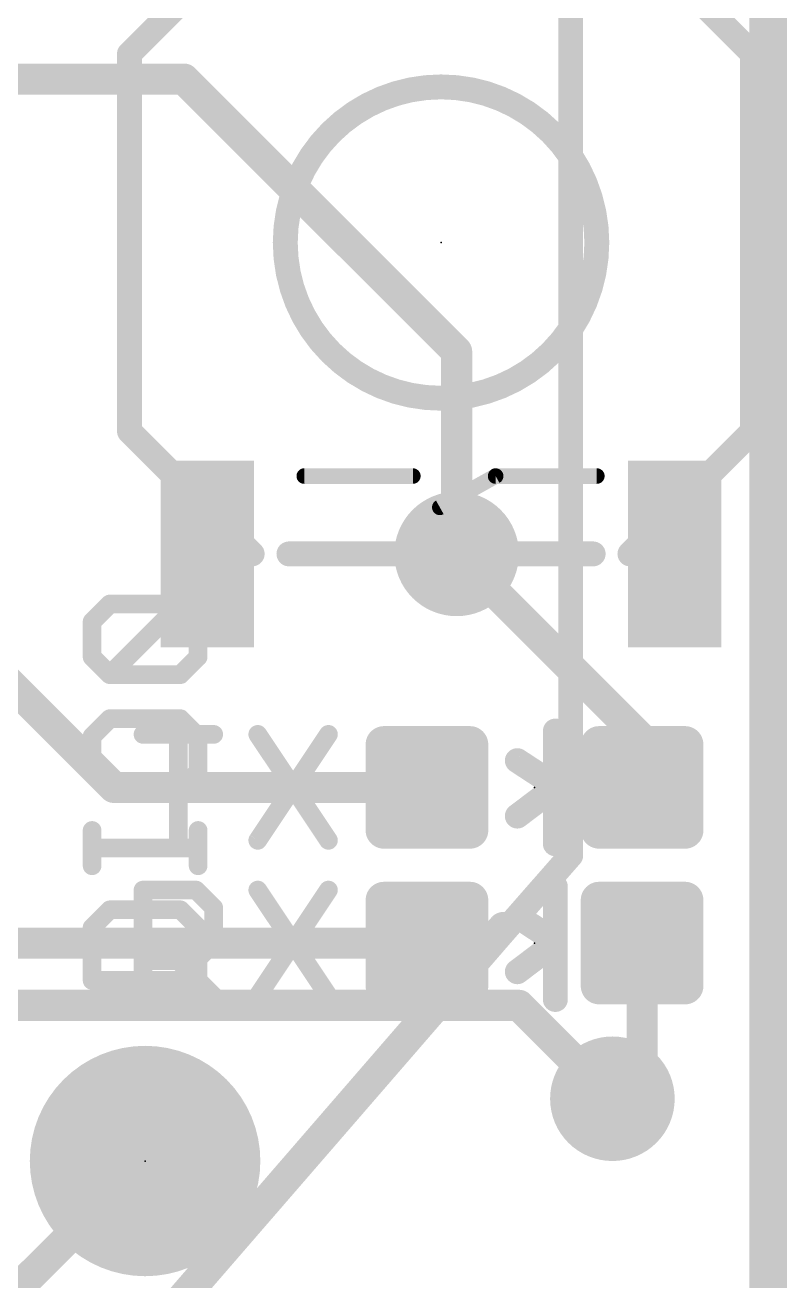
# Model space of a CAD drawing. Extents: x -33 to 74, y -11 to 28.
# Drawn here: x 29.5 to 35.71, y 5.5 to 15.74 of the extents above; entities that cross this region are included whole.
import ezdxf

# ---------------------------------------------------------------- set-up
doc = ezdxf.new("R2010")
doc.units = 0
for name, color, linetype in [('1', 12, 'CONTINUOUS'), ('16', 132, 'CONTINUOUS'), ('17', 110, 'CONTINUOUS'), ('18', 110, 'CONTINUOUS'), ('20', 53, 'CONTINUOUS'), ('21', 41, 'CONTINUOUS'), ('22', 40, 'CONTINUOUS'), ('23', 53, 'CONTINUOUS'), ('51', 53, 'CONTINUOUS')]:
    doc.layers.add(name, color=color, linetype=linetype)

# ---------------------------------------------------------------- blocks, each defined once
blk = doc.blocks.new('RECT160000X160000R30')
at = {"const_width": 0.15}
blk.add_lwpolyline([(0.425, -0.35), (0.425, 0.35, 0.4142), (0.35, 0.425), (-0.35, 0.425, 0.4142), (-0.425, 0.35), (-0.425, -0.35, 0.4142), (-0.35, -0.425), (0.35, -0.425, 0.4142)], format="xyb", close=True, dxfattribs=at)
blk.add_solid([(-0.3754, -0.3754), (0.3754, -0.3754), (-0.3754, 0.3754), (0.3754, 0.3754)])
blk = doc.blocks.new('RECT')
blk.add_solid([(-0.5, -0.5), (0.5, -0.5), (-0.5, 0.5), (0.5, 0.5)])
blk = doc.blocks.new('ROUNDP')
at = {"const_width": 0.5}
blk.add_lwpolyline([(0, -0.25, 1), (0, 0.25, 1), (0, -0.25)], format="xyb", dxfattribs=at)
blk = doc.blocks.new('ROUNDV')
at = {"const_width": 0.5}
blk.add_lwpolyline([(0, -0.25, 1), (0, 0.25, 1), (0, -0.25)], format="xyb", dxfattribs=at)

msp = doc.modelspace()

# ---------------------------------------------------------------- linework, layer by layer
at = {"layer": '1'}
for points, const_width in [([(35.56, 27.94), (35.56, 0)], 0.3048), ([(33.02, 11.43), (34.532, 9.918)], 0.254), ([(30.226, 9.525), (29.337, 10.414)], 0.254), ([(34.532, 9.525), (34.532, 9.918)], 0.254), ([(30.226, 9.525), (32.778, 9.525)], 0.254), ([(28.575, 8.255), (32.778, 8.255)], 0.254), ([(34.532, 8.255), (34.532, 7.227)], 0.254), ([(34.532, 7.227), (34.29, 6.985)], 0.254), ([(28.473, 4.47), (30.48, 6.477)], 0.254)]:
    msp.add_lwpolyline(points, dxfattribs=dict(at, const_width=const_width))
at = {"layer": '1', "const_width": 0.127}
for points in [[(33.0649, 11.4749, 1), (32.9751, 11.3851)], [(34.5955, 9.918, 1), (34.4685, 9.918)], [(34.4871, 9.8731, 1), (34.5769, 9.9629)], [(30.226, 9.5885, 1), (30.226, 9.4615)], [(30.1811, 9.4801, 1), (30.2709, 9.5699)], [(32.778, 9.4615, 1), (32.778, 9.5885)], [(34.4685, 9.525, 1), (34.5955, 9.525)], [(32.778, 8.1915, 1), (32.778, 8.3185)], [(34.5955, 8.255, 1), (34.4685, 8.255)], [(34.4685, 7.227, 1), (34.5955, 7.227)], [(34.5769, 7.1821, 1), (34.4871, 7.2719)], [(34.2451, 7.0299, 1), (34.3349, 6.9401)], [(30.5249, 6.4321, 1), (30.4351, 6.5219)]]:
    msp.add_lwpolyline(points, format="xyb", dxfattribs=at)
at = {"layer": '16'}
for points, const_width in [([(35.56, 27.94), (35.56, 0)], 0.3048), ([(17.7165, 15.3035), (30.7975, 15.3035)], 0.254), ([(33.02, 13.081), (30.7975, 15.3035)], 0.254), ([(33.02, 11.43), (33.02, 13.081)], 0.254), ([(24.003, 7.747), (33.528, 7.747)], 0.254), ([(33.528, 7.747), (34.29, 6.985)], 0.254)]:
    msp.add_lwpolyline(points, dxfattribs=dict(at, const_width=const_width))
at = {"layer": '16', "const_width": 0.127}
for points in [[(30.8424, 15.3484, 1), (30.7526, 15.2586)], [(30.7975, 15.24, 1), (30.7975, 15.367)], [(33.0835, 13.081, 1), (32.9565, 13.081)], [(32.9751, 13.0361, 1), (33.0649, 13.1259)], [(32.9565, 11.43, 1), (33.0835, 11.43)], [(33.5729, 7.7919, 1), (33.4831, 7.7021)], [(33.528, 7.6835, 1), (33.528, 7.8105)], [(34.2451, 6.9401, 1), (34.3349, 7.0299)]]:
    msp.add_lwpolyline(points, format="xyb", dxfattribs=at)
at = {"layer": '20', "const_width": 0.2032}
msp.add_lwpolyline([(35.56, 0), (35.56, 27.94)], dxfattribs=at)
at = {"layer": '21'}
for points, const_width in [([(30.353, 12.43), (30.353, 15.51)], 0.2032), ([(35.433, 15.51), (35.433, 12.43)], 0.2032), ([(34.133, 11.43), (31.653, 11.43)], 0.2032), ([(33.825, 9.985), (33.825, 9.525)], 0.2032), ([(30.4632, 9.9575), (31.0394, 9.9575)], 0.1524), ([(30.7513, 9.0932), (30.7513, 9.9575)], 0.1524), ([(31.3987, 9.9575), (31.9749, 9.0932)], 0.1524), ([(31.9749, 9.9575), (31.3987, 9.0932)], 0.1524), ([(33.8096, 9.5504), (33.515, 9.7434)], 0.2032), ([(33.825, 9.525), (33.515, 9.2912)], 0.2032), ([(33.825, 9.065), (33.825, 9.525)], 0.2032), ([(33.825, 8.715), (33.825, 8.255)], 0.2032), ([(30.4632, 7.8232), (30.4632, 8.6875)], 0.1524), ([(30.4632, 8.6875), (30.8953, 8.6875)], 0.1524), ([(30.8953, 8.6875), (31.0394, 8.5435)], 0.1524), ([(31.3987, 8.6875), (31.9749, 7.8232)], 0.1524), ([(31.9749, 8.6875), (31.3987, 7.8232)], 0.1524), ([(31.0394, 8.5435), (31.0394, 8.2554)], 0.1524), ([(27.686, 1.778), (33.401, 8.382)], 0.254), ([(33.8096, 8.2804), (33.515, 8.4734)], 0.2032), ([(31.0394, 8.2554), (30.8953, 8.1113)], 0.1524), ([(33.825, 8.255), (33.515, 8.0212)], 0.2032), ([(33.825, 7.795), (33.825, 8.255)], 0.2032), ([(30.8953, 8.1113), (30.4632, 8.1113)], 0.1524), ([(30.7513, 8.1113), (31.0394, 7.8232)], 0.1524)]:
    msp.add_lwpolyline(points, dxfattribs=dict(at, const_width=const_width))
for points, const_width in [([(30.4038, 15.51, 1), (30.3022, 15.51)], 0.1016), ([(35.4838, 15.51, 1), (35.3822, 15.51)], 0.1016), ([(32.893, 12.7, 1), (32.893, 15.24, 1), (32.893, 12.7)], 0.2032), ([(30.3022, 12.43, 1), (30.4038, 12.43)], 0.1016), ([(35.3822, 12.43, 1), (35.4838, 12.43)], 0.1016), ([(31.653, 11.4808, 1), (31.653, 11.3792)], 0.1016), ([(34.133, 11.3792, 1), (34.133, 11.4808)], 0.1016), ([(33.8758, 9.985, 1), (33.7742, 9.985)], 0.1016), ([(30.4632, 9.9956, 1), (30.4632, 9.9194)], 0.0762), ([(30.7894, 9.9575, 1), (30.7132, 9.9575)], 0.0762), ([(31.0394, 9.9194, 1), (31.0394, 9.9956)], 0.0762), ([(31.4304, 9.9787, 1), (31.367, 9.9364)], 0.0762), ([(32.0066, 9.9364, 1), (31.9432, 9.9787)], 0.0762), ([(33.5428, 9.7859, 1), (33.4872, 9.7009)], 0.1016), ([(33.7818, 9.5079, 1), (33.8374, 9.5929)], 0.1016), ([(33.8758, 9.525, 1), (33.7742, 9.525)], 0.1016), ([(33.7742, 9.525, 1), (33.8758, 9.525)], 0.1016), ([(33.8556, 9.4844, 1), (33.7944, 9.5656)], 0.1016), ([(33.4844, 9.3318, 1), (33.5456, 9.2506)], 0.1016), ([(30.7132, 9.0932, 1), (30.7894, 9.0932)], 0.0762), ([(31.367, 9.1143, 1), (31.4304, 9.0721)], 0.0762), ([(31.9432, 9.0721, 1), (32.0066, 9.1143)], 0.0762), ([(33.7742, 9.065, 1), (33.8758, 9.065)], 0.1016), ([(33.8758, 8.715, 1), (33.7742, 8.715)], 0.1016), ([(30.5013, 8.6875, 1), (30.4251, 8.6875)], 0.0762), ([(30.4632, 8.7256, 1), (30.4632, 8.6494)], 0.0762), ([(30.9223, 8.7145, 1), (30.8684, 8.6606)], 0.0762), ([(30.8953, 8.6494, 1), (30.8953, 8.7256)], 0.0762), ([(31.4304, 8.7087, 1), (31.367, 8.6664)], 0.0762), ([(32.0066, 8.6664, 1), (31.9432, 8.7087)], 0.0762), ([(31.0775, 8.5435, 1), (31.0013, 8.5435)], 0.0762), ([(31.0124, 8.5165, 1), (31.0663, 8.5704)], 0.0762), ([(33.449, 8.3404, 1), (33.353, 8.4236)], 0.127), ([(33.5428, 8.5159, 1), (33.4872, 8.4309)], 0.1016), ([(31.0663, 8.2284, 1), (31.0124, 8.2823)], 0.0762), ([(33.8758, 8.255, 1), (33.7742, 8.255)], 0.1016), ([(33.7742, 8.255, 1), (33.8758, 8.255)], 0.1016), ([(33.7818, 8.2379, 1), (33.8374, 8.3229)], 0.1016), ([(33.8556, 8.2144, 1), (33.7944, 8.2956)], 0.1016), ([(31.0013, 8.2554, 1), (31.0775, 8.2554)], 0.0762), ([(30.4632, 8.1494, 1), (30.4632, 8.0732)], 0.0762), ([(30.7782, 8.1383, 1), (30.7243, 8.0844)], 0.0762), ([(30.8684, 8.1383, 1), (30.9223, 8.0844)], 0.0762), ([(30.8953, 8.0732, 1), (30.8953, 8.1494)], 0.0762), ([(33.4844, 8.0618, 1), (33.5456, 7.9806)], 0.1016), ([(30.4251, 7.8232, 1), (30.5013, 7.8232)], 0.0762), ([(31.0124, 7.7963, 1), (31.0663, 7.8501)], 0.0762), ([(31.367, 7.8443, 1), (31.4304, 7.8021)], 0.0762), ([(31.9432, 7.8021, 1), (32.0066, 7.8443)], 0.0762), ([(33.7742, 7.795, 1), (33.8758, 7.795)], 0.1016)]:
    msp.add_lwpolyline(points, format="xyb", dxfattribs=dict(at, const_width=const_width))
at = {"layer": '22', "const_width": 0.1524}
for points in [[(30.1923, 11.0211), (30.0482, 10.8771)], [(30.7685, 11.0211), (30.1923, 11.0211)], [(30.1923, 10.4449), (30.7685, 11.0211)], [(30.9125, 10.8771), (30.7685, 11.0211)], [(30.0482, 10.8771), (30.0482, 10.589)], [(30.9125, 10.589), (30.9125, 10.8771)], [(30.0482, 10.589), (30.1923, 10.4449)], [(30.7685, 10.4449), (30.9125, 10.589)], [(30.1923, 10.4449), (30.7685, 10.4449)], [(30.0482, 9.9416), (30.1923, 10.0856)], [(30.1923, 10.0856), (30.7685, 10.0856)], [(30.7685, 10.0856), (30.9125, 9.9416)], [(30.0482, 9.6535), (30.0482, 9.9416)], [(30.9125, 9.9416), (30.9125, 9.6535)], [(30.1923, 9.5094), (30.0482, 9.6535)], [(30.9125, 9.6535), (30.7685, 9.5094)], [(30.7685, 9.5094), (30.1923, 9.5094)], [(30.0482, 8.8857), (30.0482, 9.1738)], [(30.9125, 8.8857), (30.9125, 9.1738)], [(30.0482, 9.0298), (30.9125, 9.0298)], [(30.0482, 8.3824), (30.1923, 8.5264)], [(30.1923, 8.5264), (30.7685, 8.5264)], [(30.7685, 8.5264), (30.9125, 8.3824)], [(30.0482, 7.9502), (30.0482, 8.3824)], [(30.9125, 8.3824), (30.9125, 7.9502)], [(30.9125, 7.9502), (30.0482, 7.9502)]]:
    msp.add_lwpolyline(points, dxfattribs=at)
at = {"layer": '22', "const_width": 0.0762}
for points in [[(30.1923, 11.0592, 1), (30.1923, 10.983)], [(30.2192, 10.9942, 1), (30.1653, 11.0481)], [(30.7954, 11.0481, 1), (30.7415, 10.9942)], [(30.7954, 10.9942, 1), (30.7415, 11.0481)], [(30.7685, 10.983, 1), (30.7685, 11.0592)], [(30.0863, 10.8771, 1), (30.0101, 10.8771)], [(30.0213, 10.904, 1), (30.0751, 10.8501)], [(30.9506, 10.8771, 1), (30.8744, 10.8771)], [(30.8856, 10.8501, 1), (30.9395, 10.904)], [(30.0751, 10.6159, 1), (30.0213, 10.562)], [(30.9395, 10.562, 1), (30.8856, 10.6159)], [(30.0101, 10.589, 1), (30.0863, 10.589)], [(30.8744, 10.589, 1), (30.9506, 10.589)], [(30.1653, 10.4719, 1), (30.2192, 10.418)], [(30.1923, 10.483, 1), (30.1923, 10.4068)], [(30.1653, 10.418, 1), (30.2192, 10.4719)], [(30.7415, 10.4719, 1), (30.7954, 10.418)], [(30.7685, 10.4068, 1), (30.7685, 10.483)], [(30.1923, 10.1237, 1), (30.1923, 10.0475)], [(30.2192, 10.0587, 1), (30.1653, 10.1126)], [(30.7954, 10.1126, 1), (30.7415, 10.0587)], [(30.7685, 10.0475, 1), (30.7685, 10.1237)], [(30.0863, 9.9416, 1), (30.0101, 9.9416)], [(30.0213, 9.9685, 1), (30.0751, 9.9146)], [(30.9506, 9.9416, 1), (30.8744, 9.9416)], [(30.8856, 9.9146, 1), (30.9395, 9.9685)], [(30.0751, 9.6804, 1), (30.0213, 9.6265)], [(30.0101, 9.6535, 1), (30.0863, 9.6535)], [(30.8744, 9.6535, 1), (30.9506, 9.6535)], [(30.9395, 9.6265, 1), (30.8856, 9.6804)], [(30.1923, 9.5475, 1), (30.1923, 9.4713)], [(30.1653, 9.4825, 1), (30.2192, 9.5363)], [(30.7415, 9.5363, 1), (30.7954, 9.4825)], [(30.7685, 9.4713, 1), (30.7685, 9.5475)], [(30.0863, 9.1738, 1), (30.0101, 9.1738)], [(30.9506, 9.1738, 1), (30.8744, 9.1738)], [(30.0482, 9.0679, 1), (30.0482, 8.9917)], [(30.9125, 8.9917, 1), (30.9125, 9.0679)], [(30.0101, 8.8857, 1), (30.0863, 8.8857)], [(30.8744, 8.8857, 1), (30.9506, 8.8857)], [(30.1923, 8.5645, 1), (30.1923, 8.4883)], [(30.2192, 8.4995, 1), (30.1653, 8.5534)], [(30.7954, 8.5534, 1), (30.7415, 8.4995)], [(30.7685, 8.4883, 1), (30.7685, 8.5645)], [(30.0863, 8.3824, 1), (30.0101, 8.3824)], [(30.0213, 8.4093, 1), (30.0751, 8.3554)], [(30.9506, 8.3824, 1), (30.8744, 8.3824)], [(30.8856, 8.3554, 1), (30.9395, 8.4093)], [(30.0482, 7.9883, 1), (30.0482, 7.9121)], [(30.9125, 7.9121, 1), (30.9125, 7.9883)], [(30.0101, 7.9502, 1), (30.0863, 7.9502)], [(30.8744, 7.9502, 1), (30.9506, 7.9502)]]:
    msp.add_lwpolyline(points, format="xyb", dxfattribs=at)
at = {"layer": '23'}
for p in [(32.893, 13.97), (33.655, 9.525), (33.655, 8.255), (30.48, 6.477)]:
    msp.add_point(p, dxfattribs=at)
at = {"layer": '51'}
for points, const_width in [([(33.95, 18.97), (33.95, 8.97)], 0.2032), ([(30.353, 15.51), (31.353, 16.51)], 0.2032), ([(34.433, 16.51), (35.433, 15.51)], 0.2032), ([(31.353, 11.43), (30.353, 12.43)], 0.2032), ([(35.433, 12.43), (34.433, 11.43)], 0.2032), ([(32.663, 12.065), (31.778, 12.065)], 0.127), ([(33.338, 12.065), (32.883, 11.81)], 0.127), ([(34.163, 12.065), (33.338, 12.065)], 0.127), ([(27.6, 1.72), (33.95, 8.97)], 0.2032)]:
    msp.add_lwpolyline(points, dxfattribs=dict(at, const_width=const_width))
for points, const_width in [([(30.3171, 15.5459, 1), (30.3889, 15.4741)], 0.1016), ([(35.3971, 15.4741, 1), (35.4689, 15.5459)], 0.1016), ([(30.3889, 12.4659, 1), (30.3171, 12.3941)], 0.1016), ([(35.4689, 12.3941, 1), (35.3971, 12.4659)], 0.1016), ([(31.778, 12.0968, 1), (31.778, 12.0333)], 0.0635), ([(32.663, 12.0333, 1), (32.663, 12.0968)], 0.0635), ([(33.338, 12.0968, 1), (33.338, 12.0333)], 0.0635), ([(33.3535, 12.0373, 1), (33.3225, 12.0927)], 0.0635), ([(34.163, 12.0333, 1), (34.163, 12.0968)], 0.0635), ([(32.8675, 11.8377, 1), (32.8985, 11.7823)], 0.0635), ([(31.3171, 11.3941, 1), (31.3889, 11.4659)], 0.1016), ([(34.3971, 11.4659, 1), (34.4689, 11.3941)], 0.1016), ([(33.8992, 8.97, 1), (34.0008, 8.97)], 0.1016), ([(33.9882, 8.9365, 1), (33.9118, 9.0035)], 0.1016)]:
    msp.add_lwpolyline(points, format="xyb", dxfattribs=dict(at, const_width=const_width))

# ---------------------------------------------------------------- block references
at = {"layer": '1', "xscale": 0.762, "yscale": 1.524}
for p in [(30.988, 11.43), (34.798, 11.43)]:
    msp.add_blockref('RECT', p, dxfattribs=at)
at = {"layer": '1', "rotation": 270}
for p in [(32.778, 9.525), (34.532, 9.525), (32.778, 8.255), (34.532, 8.255)]:
    msp.add_blockref('RECT160000X160000R30', p, dxfattribs=at)
at = {"layer": '17', "xscale": 1.8796, "yscale": 1.8796, "rotation": 270}
msp.add_blockref('ROUNDP', (30.48, 6.477), dxfattribs=at)
msp.add_blockref('ROUNDP', (30.48, 6.477), dxfattribs=at)
at = {"layer": '18', "xscale": 1.016, "yscale": 1.016}
for p in [(33.02, 11.43), (33.02, 11.43), (34.29, 6.985), (34.29, 6.985)]:
    msp.add_blockref('ROUNDV', p, dxfattribs=at)
at = {"layer": '51', "xscale": 0.508, "yscale": 0.508, "rotation": 180}
msp.add_blockref('RECT', (30.48, 6.477), dxfattribs=at)

doc.saveas('drawing.dxf')
